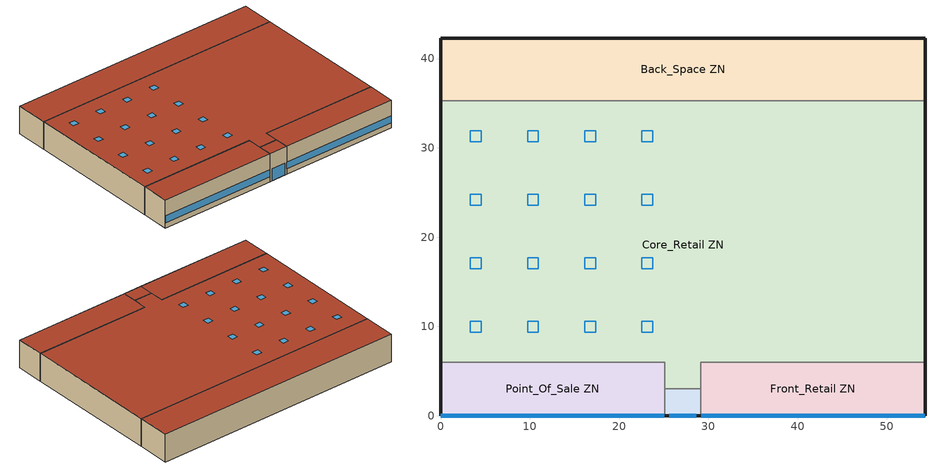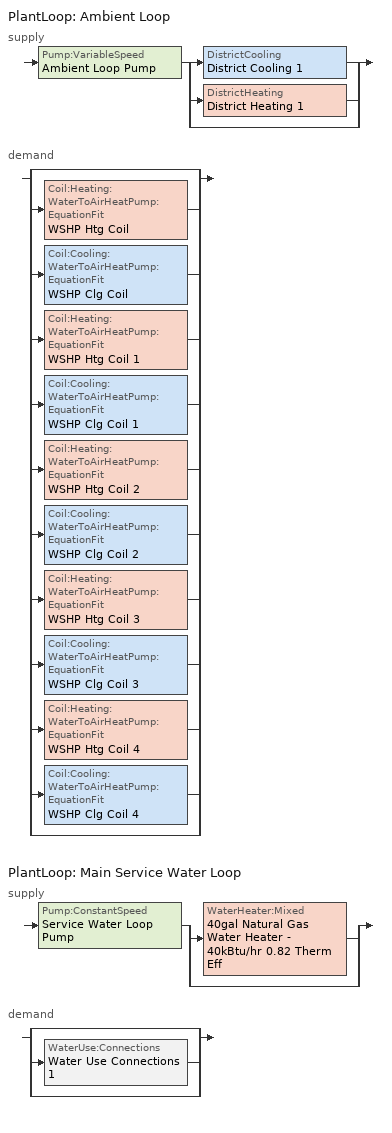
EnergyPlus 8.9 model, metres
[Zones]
Back_Space ZN
 floor ground (Typical Insulated Carpeted 6in Slab Floor): 54.27,42.27 54.27,35.27 0,35.27 0,42.27 z0
 wall outside (Typical Insulated Exterior Mass Wall R-11.11): 54.27,35.27 54.27,42.27 0,42.27 0,35.27 z0:6.1
 wall to Core_Retail ZN (Typical Interior Wall): 0,35.27 54.27,35.27 z0:6.1
 roof outside (Typical IEAD Roof R-20.83): 54.27,35.27 54.27,42.27 0,42.27 0,35.27 z6.1
Core_Retail ZN
 floor ground (Typical Insulated Carpeted 6in Slab Floor): 54.27,35.27 54.27,6 29.14,6 29.14,3 25.14,3 25.14,6 0,6 0,35.27 z0
 wall outside (Typical Insulated Exterior Mass Wall R-11.11): 54.27,6 54.27,35.27 / 0,35.27 0,6 z0:6.1
 wall to Front_Retail ZN (Typical Interior Wall): 29.14,3 29.14,6 54.27,6 z0:6.1
 wall to Point_Of_Sale ZN (Typical Interior Wall): 0,6 25.14,6 25.14,3 z0:6.1
 wall to Front_Entry ZN (Typical Interior Wall): 25.14,3 29.14,3 z0:6.1
 roof outside (Typical IEAD Roof R-20.83): 29.14,3 29.14,6 54.27,6 54.27,35.27 0,35.27 0,6 25.14,6 25.14,3 z6.1
 skylight (U 1.17 SHGC 0.49 Sgl Ref-D Clr 6mm): 4.57,9.35 4.57,10.57 3.35,10.57 3.35,9.35 z6.1; 10.97,9.35 10.97,10.57 9.75,10.57 9.75,9.35 z6.1; 17.37,9.35 17.37,10.57 16.15,10.57 16.15,9.35 z6.1; 23.78,9.35 23.78,10.57 22.56,10.57 22.56,9.35 z6.1; 4.57,16.46 4.57,17.68 3.35,17.68 3.35,16.46 z6.1; 10.97,16.46 10.97,17.68 9.75,17.68 9.75,16.46 z6.1; 17.37,16.46 17.37,17.68 16.15,17.68 16.15,16.46 z6.1; 23.78,16.46 23.78,17.68 22.56,17.68 22.56,16.46 z6.1; 4.57,23.58 4.57,24.8 3.35,24.8 3.35,23.58 z6.1; 10.97,23.58 10.97,24.8 9.75,24.8 9.75,23.58 z6.1; 17.37,23.58 17.37,24.8 16.15,24.8 16.15,23.58 z6.1; 23.78,23.58 23.78,24.8 22.56,24.8 22.56,23.58 z6.1; 4.57,30.7 4.57,31.92 3.35,31.92 3.35,30.7 z6.1; 10.97,30.7 10.97,31.92 9.75,31.92 9.75,30.7 z6.1; 17.37,30.7 17.37,31.92 16.15,31.92 16.15,30.7 z6.1; 23.78,30.7 23.78,31.92 22.56,31.92 22.56,30.7 z6.1
Front_Entry ZN
 floor ground (Typical Insulated Carpeted 6in Slab Floor): 29.14,3 29.14,0 25.14,0 25.14,3 z0
 wall outside (Typical Insulated Exterior Mass Wall R-11.11): 25.14,0 29.14,0 z0:6.1
 wall to Front_Retail ZN (Typical Interior Wall): 29.14,0 29.14,3 z0:6.1
 wall to Point_Of_Sale ZN (Typical Interior Wall): 25.14,3 25.14,0 z0:6.1
 window (U 0.52 SHGC 0.40 Dbl Ref-D Clr 6mm/13mm Air): 25.64,0 28.64,0 z0.05:2.66
 roof outside (Typical IEAD Roof R-20.83): 29.14,0 29.14,3 25.14,3 25.14,0 z6.1
Front_Retail ZN
 floor ground (Typical Insulated Carpeted 6in Slab Floor): 54.27,6 54.27,0 29.14,0 29.14,6 z0
 wall outside (Typical Insulated Exterior Mass Wall R-11.11): 29.14,0 54.27,0 54.27,6 z0:6.1
 window (U 0.52 SHGC 0.40 Dbl Ref-D Clr 6mm/13mm Air): 29.19,0 54.22,0 z1.14:2.66
 roof outside (Typical IEAD Roof R-20.83): 54.27,0 54.27,6 29.14,6 29.14,0 z6.1
Point_Of_Sale ZN
 floor ground (Typical Insulated Carpeted 6in Slab Floor): 25.14,6 25.14,0 0,0 0,6 z0
 wall outside (Typical Insulated Exterior Mass Wall R-11.11): 0,6 0,0 25.14,0 z0:6.1
 window (U 0.52 SHGC 0.40 Dbl Ref-D Clr 6mm/13mm Air): 0.05,0 25.09,0 z1.14:2.66
 roof outside (Typical IEAD Roof R-20.83): 25.14,0 25.14,6 0,6 0,0 z6.1
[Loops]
PlantLoop 'Ambient Loop'
 supply: Pump:VariableSpeed 'Ambient Loop Pump' > split
  | DistrictCooling 'District Cooling 1'
  | DistrictHeating 'District Heating 1'
  | bypass
 demand: split
  | bypass
  | Coil:Heating:WaterToAirHeatPump:EquationFit 'WSHP Htg Coil'
  | Coil:Cooling:WaterToAirHeatPump:EquationFit 'WSHP Clg Coil'
  | Coil:Heating:WaterToAirHeatPump:EquationFit 'WSHP Htg Coil 1'
  | Coil:Cooling:WaterToAirHeatPump:EquationFit 'WSHP Clg Coil 1'
  | Coil:Heating:WaterToAirHeatPump:EquationFit 'WSHP Htg Coil 2'
  | Coil:Cooling:WaterToAirHeatPump:EquationFit 'WSHP Clg Coil 2'
  | Coil:Heating:WaterToAirHeatPump:EquationFit 'WSHP Htg Coil 3'
  | Coil:Cooling:WaterToAirHeatPump:EquationFit 'WSHP Clg Coil 3'
  | Coil:Heating:WaterToAirHeatPump:EquationFit 'WSHP Htg Coil 4'
  | Coil:Cooling:WaterToAirHeatPump:EquationFit 'WSHP Clg Coil 4'
  | bypass
PlantLoop 'Main Service Water Loop'
 supply: Pump:ConstantSpeed 'Service Water Loop Pump' > split
  | WaterHeater:Mixed '40gal Natural Gas Water Heater - 40kBtu/hr 0.82 Therm Eff'
  | bypass
 demand: split
  | bypass
  | WaterUse:Connections 'Water Use Connections 1'
  | bypass
[Building]
90.1-2010-RetailStandalone-ASHRAE 169-2006-5B created: 2018-08-18 18:02:05 +0000: North Axis {deg}=0; Terrain=City; Loads Convergence Tolerance Value=0.04; Temperature Convergence Tolerance Value {deltaC}=0.2; Solar Distribution=FullInteriorAndExterior; Maximum Number of Warmup Days=25; Minimum Number of Warmup Days=6
[Site:Location]
Denver Centennial  Golden   Nr_CO_USA: Latitude {deg}=39.74; Longitude {deg}=-105.18; Time Zone {hr}=-7; Elevation {m}=1829
[Site:GroundTemperature:BuildingSurface]
20.43, 20.47, 20.49, 20.56, 20.67, 22.95, 23.37, 23.44, 23.4, 21.08, 20.69, 20.51
[Site:WaterMainsTemperature]
Calculation Method=Correlation; Annual Average Outdoor Air Temperature {C}=9.7; Maximum Difference In Monthly Average Outdoor Air Temperatures {deltaC}=22.8
[SizingPeriod:DesignDay] Day of Month=21; Dry-Bulb Temperature Range Modifier Type=DefaultMultipliers; Humidity Condition Type=Wetbulb; Barometric Pressure {Pa}=81198; Rain Indicator=No; Snow Indicator=No; Daylight Saving Time Indicator=No
Name | Month | Day Type | Maximum Dry-Bulb Temperature {C} | Daily Dry-Bulb Temperature Range {deltaC} | Wetbulb or DewPoint at Maximum Dry-Bulb {C} | Wind Speed {m/s} | Wind Direction {deg} | Solar Model Indicator | ASHRAE Clear Sky Optical Depth for Beam Irradiance (taub) | ASHRAE Clear Sky Optical Depth for Diffuse Irradiance (taud) | Sky Clearness
Denver Centennial  Golden   N Ann Clg .4% Condns DB=>MWB | 7 | SummerDesignDay | 33 | 15.2 | 15.7 | 4.9 | 0 | ASHRAETau | 0.424 | 2.025
Denver Centennial  Golden   N Ann Clg .4% Condns WB=>MDB | 7 | SummerDesignDay | 27.3 | 15.2 | 18.4 | 4.9 | 0 | ASHRAETau | 0.424 | 2.025
Denver Centennial  Golden   N Ann Htg 99.6% Condns DB | 12 | WinterDesignDay | -18.8 | 0 | -18.8 | 3 | 340 | ASHRAEClearSky |  |  | 0
[Material] Thermal Absorptance=0.9
Name | Roughness | Thickness {m} | Conductivity {W/m-K} | Density {kg/m3} | Specific Heat {J/kg-K} | Solar Absorptance | Visible Absorptance
1/2IN Gypsum | Smooth | 0.0127 | 0.16 | 784.9 | 830 | 0.4 | 0.4
1IN Stucco | Smooth | 0.0253 | 0.6918 | 1858 | 837 | 0.7 | 0.92
6 in. Normalweight Concrete Floor | MediumRough | 0.1524 | 2.31 | 2322 | 832 | 0.7 | 0.7
8IN CONCRETE HW RefBldg | Rough | 0.2032 | 1.311 | 2240 | 836.8 | 0.7 | 0.7
G01 13mm gypsum board | Smooth | 0.0127 | 0.16 | 800 | 1090 | 0.7 | 0.5
Metal Roof Surface | Smooth | 0.0008 | 45.28 | 7824 | 500 | 0.7 | 0.7
Roof Membrane | VeryRough | 0.0095 | 0.16 | 1121.29 | 1460 | 0.77 | 0.7
Std Wood 6inch | MediumSmooth | 0.15 | 0.12 | 540 | 1210 | 0.7 | 0.7
[Material:NoMass] Roughness=Smooth; Thermal Absorptance=0.9; Solar Absorptance=0.7
Name | Thermal Resistance {m2-K/W} | Visible Absorptance
Typical Carpet Pad | 0.21648 | 0.8
Typical Insulation R-19.72 | 3.4722 | 0.7
Typical Insulation R-8.72 | 1.53614 | 0.7
[WindowMaterial:Gas]
AIR 13MM: Gas Type=Air; Thickness {m}=0.0127
[WindowMaterial:Glazing] Optical Data Type=SpectralAverage; Thickness {m}=0.006; Infrared Transmittance at Normal Incidence=0; Front Side Infrared Hemispherical Emissivity=0.84; Conductivity {W/m-K}=0.9; Dirt Correction Factor for Solar and Visible Transmittance=1; Solar Diffusing=No
Name | Solar Transmittance at Normal Incidence | Front Side Solar Reflectance at Normal Incidence | Back Side Solar Reflectance at Normal Incidence | Visible Transmittance at Normal Incidence | Front Side Visible Reflectance at Normal Incidence | Back Side Visible Reflectance at Normal Incidence | Back Side Infrared Hemispherical Emissivity
CLEAR 6MM | 0.775 | 0.071 | 0.071 | 0.881 | 0.08 | 0.08 | 0.84
REF D CLEAR 6MM | 0.429 | 0.308 | 0.379 | 0.334 | 0.453 | 0.505 | 0.82
[Construction]
InteriorFurnishings: Std Wood 6inch
Typical IEAD Roof R-20.83: Roof Membrane, Typical Insulation R-19.72, Metal Roof Surface
Typical Insulated Carpeted 6in Slab Floor: 6 in. Normalweight Concrete Floor, Typical Carpet Pad
Typical Insulated Exterior Mass Wall R-11.11: 1IN Stucco, 8IN CONCRETE HW RefBldg, Typical Insulation R-8.72, 1/2IN Gypsum
Typical Interior Wall: G01 13mm gypsum board, G01 13mm gypsum board
U 0.52 SHGC 0.40 Dbl Ref-D Clr 6mm/13mm Air: REF D CLEAR 6MM, AIR 13MM, CLEAR 6MM
U 1.17 SHGC 0.49 Sgl Ref-D Clr 6mm: REF D CLEAR 6MM
[Zone] Part of Total Floor Area=Yes
Back_Space ZN; Core_Retail ZN; Front_Entry ZN; Front_Retail ZN; Point_Of_Sale ZN
[InternalMass] Construction=InteriorFurnishings
Name | Zone | Surface Area {m2}
Back_Space Mass | Back_Space ZN | 759.78
Core_Retail Mass | Core_Retail ZN | 3200.97
Front_Entry Mass | Front_Entry ZN | 24
Front_Retail Mass | Front_Retail ZN | 301.62
Point_Of_Sale Mass | Point_Of_Sale ZN | 301.62
[ZoneInfiltration:DesignFlowRate]
Name | Zone or ZoneList | Schedule | Design Flow Rate Calculation Method | Flow per Exterior Surface Area {m3/s-m2} | Constant Term Coefficient | Temperature Term Coefficient | Velocity Term Coefficient | Velocity Squared Term Coefficient | Design Flow Rate {m3/s}
Back_Space Infiltration | Back_Space ZN | RetailStandalone INFIL_SCH_PNNL | Flow/ExteriorArea | 0.000297767 | 0 | 0 | 0.224 | 0
Core_Retail Infiltration | Core_Retail ZN | RetailStandalone INFIL_SCH_PNNL | Flow/ExteriorArea | 0.000103844 | 0 | 0 | 0.224 | 0
Entry door Infiltration | Front_Entry ZN | RetailStandalone INFIL_Door_Opening_SCH | Flow/Zone |  |  |  |  |  | 1.41867
Front_Entry Infiltration | Front_Entry ZN | RetailStandalone INFIL_SCH_PNNL | Flow/ExteriorArea | 0.000381719 | 0 | 0 | 0.224 | 0
Front_Retail Infiltration | Front_Retail ZN | RetailStandalone INFIL_SCH_PNNL | Flow/ExteriorArea | 0.000317386 | 0 | 0 | 0.224 | 0
Point_Of_Sale Infiltration | Point_Of_Sale ZN | RetailStandalone INFIL_SCH_PNNL | Flow/ExteriorArea | 0.000317386 | 0 | 0 | 0.224 | 0
[ZoneControl:Thermostat] Control Object Type 1=ThermostatSetpoint:DualSetpoint
Name | Zone or ZoneList | Control Type Schedule | Control Name 1
Back_Space ZN Thermostat | Back_Space ZN | Back_Space ZN Thermostat Schedule | Retail Back_Space Thermostat 1
Core_Retail ZN Thermostat | Core_Retail ZN | Core_Retail ZN Thermostat Schedule | Retail Retail Thermostat 2
Front_Entry ZN Thermostat | Front_Entry ZN | Front_Entry ZN Thermostat Schedule | Retail Entry Thermostat 1
Front_Retail ZN Thermostat | Front_Retail ZN | Front_Retail ZN Thermostat Schedule | Retail Retail Thermostat 1
Point_Of_Sale ZN Thermostat | Point_Of_Sale ZN | Point_Of_Sale ZN Thermostat Schedule | Retail Point_of_Sale Thermostat 1
[ThermostatSetpoint:DualSetpoint] Heating Setpoint Temperature Schedule=RetailStandalone HTGSETP_SCH_NO_OPTIMUM
Name | Cooling Setpoint Temperature Schedule
Retail Back_Space Thermostat 1; Retail Retail Thermostat 2; Retail Retail Thermostat 1; Retail Point_of_Sale Thermostat 1 | RetailStandalone CLGSETP_SCH_NO_SETBACK
Retail Entry Thermostat 1 | RetailStandalone FRONT_ENTRY_COOLING
[ZoneHVAC:WaterToAirHeatPump] Availability Schedule=Always On Discrete; Cooling Supply Air Flow Rate {m3/s}=Autosize; Heating Supply Air Flow Rate {m3/s}=Autosize; No Load Supply Air Flow Rate {m3/s}=Autosize; Cooling Outdoor Air Flow Rate {m3/s}=Autosize; Heating Outdoor Air Flow Rate {m3/s}=Autosize; No Load Outdoor Air Flow Rate {m3/s}=Autosize; Maximum Cycling Rate {cycles/hr}=2.5; Heat Pump Time Constant {s}=60; Fraction of On-Cycle Power Use=0.01; Heat Pump Fan Delay Time {s}=60; Maximum Supply Air Temperature from Supplemental Heater {C}=Autosize; Maximum Outdoor Dry-Bulb Temperature for Supplemental Heater Operation {C}=21; Fan Placement=BlowThrough
Name | Supply Air Fan | Heating Coil | Cooling Coil | Supplemental Heating Coil
Back_Space ZN WSHP | Back_Space ZN WSHP Fan | WSHP Htg Coil 1 | WSHP Clg Coil 1 | Coil Heating Electric 2
Core_Retail ZN WSHP | Core_Retail ZN WSHP Fan | WSHP Htg Coil | WSHP Clg Coil | Coil Heating Electric 1
Front_Entry ZN WSHP | Front_Entry ZN WSHP Fan | WSHP Htg Coil 4 | WSHP Clg Coil 4 | Coil Heating Electric 5
Front_Retail ZN WSHP | Front_Retail ZN WSHP Fan | WSHP Htg Coil 2 | WSHP Clg Coil 2 | Coil Heating Electric 3
Point_Of_Sale ZN WSHP | Point_Of_Sale ZN WSHP Fan | WSHP Htg Coil 3 | WSHP Clg Coil 3 | Coil Heating Electric 4
[Fan:OnOff] Availability Schedule=Always On Discrete; Fan Total Efficiency=0.52; Pressure Rise {Pa}=331.288; Maximum Flow Rate {m3/s}=Autosize; Motor Efficiency=0.8; Motor In Airstream Fraction=1
Name | Fan Power Ratio Function of Speed Ratio Curve | Fan Efficiency Ratio Function of Speed Ratio Curve
Back_Space ZN WSHP Fan | Fan On Off Power Curve 1 | Fan On Off Efficiency Curve 1
Core_Retail ZN WSHP Fan | Fan On Off Power Curve | Fan On Off Efficiency Curve
Front_Entry ZN WSHP Fan | Fan On Off Power Curve 4 | Fan On Off Efficiency Curve 4
Front_Retail ZN WSHP Fan | Fan On Off Power Curve 2 | Fan On Off Efficiency Curve 2
Point_Of_Sale ZN WSHP Fan | Fan On Off Power Curve 3 | Fan On Off Efficiency Curve 3
[Coil:Heating:WaterToAirHeatPump:EquationFit] Rated Air Flow Rate {m3/s}=Autosize; Rated Water Flow Rate {m3/s}=Autosize; Gross Rated Heating Capacity {W}=Autosize; Gross Rated Heating COP=4.2; Heating Capacity Coefficient 1=0.237847; Heating Capacity Coefficient 2=-3.35824; Heating Capacity Coefficient 3=3.8064; Heating Capacity Coefficient 4=0.1792; Heating Capacity Coefficient 5=0.128607; Heating Power Consumption Coefficient 1=-3.79176; Heating Power Consumption Coefficient 2=3.38799; Heating Power Consumption Coefficient 3=1.50226; Heating Power Consumption Coefficient 4=-0.177654; Heating Power Consumption Coefficient 5=-0.10308
WSHP Htg Coil 1; WSHP Htg Coil; WSHP Htg Coil 4; WSHP Htg Coil 2; WSHP Htg Coil 3
[Coil:Cooling:WaterToAirHeatPump:EquationFit] Rated Air Flow Rate {m3/s}=Autosize; Rated Water Flow Rate {m3/s}=Autosize; Gross Rated Total Cooling Capacity {W}=Autosize; Gross Rated Sensible Cooling Capacity {W}=Autosize; Gross Rated Cooling COP=3.4; Total Cooling Capacity Coefficient 1=-4.30267; Total Cooling Capacity Coefficient 2=7.18537; Total Cooling Capacity Coefficient 3=-2.23947; Total Cooling Capacity Coefficient 4=0.139996; Total Cooling Capacity Coefficient 5=0.10266; Sensible Cooling Capacity Coefficient 1=6.00194; Sensible Cooling Capacity Coefficient 2=22.6301; Sensible Cooling Capacity Coefficient 3=-26.7961; Sensible Cooling Capacity Coefficient 4=-1.72375; Sensible Cooling Capacity Coefficient 5=0.490645; Sensible Cooling Capacity Coefficient 6=0.0693119; Cooling Power Consumption Coefficient 1=-5.67776; Cooling Power Consumption Coefficient 2=0.438988; Cooling Power Consumption Coefficient 3=5.84528; Cooling Power Consumption Coefficient 4=0.141606; Cooling Power Consumption Coefficient 5=-0.168728; Nominal Time for Condensate Removal to Begin {s}=0; Ratio of Initial Moisture Evaporation Rate and Steady State Latent Capacity=0
WSHP Clg Coil 1; WSHP Clg Coil; WSHP Clg Coil 4; WSHP Clg Coil 2; WSHP Clg Coil 3
[Coil:Heating:Electric] Availability Schedule=Always On Discrete; Efficiency=1; Nominal Capacity {W}=Autosize
Coil Heating Electric 2; Coil Heating Electric 1; Coil Heating Electric 5; Coil Heating Electric 3; Coil Heating Electric 4
[Zone equipment]
Back_Space ZN: Back_Space ZN WSHP
Core_Retail ZN: Core_Retail ZN WSHP
Front_Entry ZN: Front_Entry ZN WSHP
Front_Retail ZN: Front_Retail ZN WSHP
Point_Of_Sale ZN: Point_Of_Sale ZN WSHP
[Sizing:Zone] Zone Cooling Design Supply Air Temperature Input Method=SupplyAirTemperature; Zone Cooling Design Supply Air Temperature {C}=12.8; Zone Cooling Design Supply Air Temperature Difference {deltaC}=11.11; Zone Heating Design Supply Air Temperature Input Method=SupplyAirTemperature; Zone Heating Design Supply Air Temperature Difference {deltaC}=11.11; Zone Heating Design Supply Air Humidity Ratio {kgWater/kgDryAir}=0.008; Cooling Design Air Flow Method=DesignDay; Cooling Design Air Flow Rate {m3/s}=0; Cooling Minimum Air Flow per Zone Floor Area {m3/s-m2}=0.000762; Cooling Minimum Air Flow {m3/s}=0; Cooling Minimum Air Flow Fraction=0; Heating Design Air Flow Method=DesignDay; Heating Design Air Flow Rate {m3/s}=0; Heating Maximum Air Flow per Zone Floor Area {m3/s-m2}=0.002032; Heating Maximum Air Flow {m3/s}=0.141576; Heating Maximum Air Flow Fraction=0.3; Account for Dedicated Outdoor Air System=No
Name | Zone Heating Design Supply Air Temperature {C} | Zone Cooling Design Supply Air Humidity Ratio {kgWater/kgDryAir} | Design Specification Outdoor Air Object | Design Specification Zone Air Distribution Object
Back_Space ZN | 40 | 0.0085 | Retail Back_Space Ventilation | Back_Space ZN Design Spec Zone Air Dist
Core_Retail ZN | 40 | 0.0085 | Retail Retail Ventilation | Core_Retail ZN Design Spec Zone Air Dist
Front_Entry ZN | 50 | 0.008 | Retail Entry Ventilation | Front_Entry ZN Design Spec Zone Air Dist
Front_Retail ZN | 40 | 0.0085 | Retail Retail Ventilation | Front_Retail ZN Design Spec Zone Air Dist
Point_Of_Sale ZN | 40 | 0.0085 | Retail Point_of_Sale Ventilation | Point_Of_Sale ZN Design Spec Zone Air Dist
[DesignSpecification:ZoneAirDistribution] Zone Air Distribution Effectiveness in Cooling Mode=1; Zone Air Distribution Effectiveness in Heating Mode=1
Back_Space ZN Design Spec Zone Air Dist; Core_Retail ZN Design Spec Zone Air Dist; Front_Entry ZN Design Spec Zone Air Dist; Front_Retail ZN Design Spec Zone Air Dist; Point_Of_Sale ZN Design Spec Zone Air Dist
[DesignSpecification:OutdoorAir] Outdoor Air Method=Sum; Outdoor Air Flow per Zone Floor Area {m3/s-m2}=0.0006096; Outdoor Air Flow per Zone {m3/s}=0; Outdoor Air Flow Air Changes per Hour {1/hr}=0
Name | Outdoor Air Flow per Person {m3/s-person}
Retail Back_Space Ventilation | 0
Retail Retail Ventilation; Retail Entry Ventilation; Retail Point_of_Sale Ventilation | 0.00353961
[Daylighting:Controls] Lighting Control Type=Stepped; Number of Stepped Control Steps=3; Glare Calculation Azimuth Angle of View Direction Clockwise from Zone y-Axis {deg}=-0; Illuminance Setpoint at Reference Point 1 {lux}=300
Name | Zone | Glare Calculation Daylighting Reference Point | Daylighting Reference Point Name 1 | Fraction of Zone Controlled by Reference Point 1
Core_Retail ZN DaylightingControls | Core_Retail ZN | Core_Retail Daylt Sensor 1 | Core_Retail Daylt Sensor 1 | 0.514639
Front_Retail ZN DaylightingControls | Front_Retail ZN | Front_Retail Daylt Sensor 1 | Front_Retail Daylt Sensor 1 | 0.443333
Point_Of_Sale ZN DaylightingControls | Point_Of_Sale ZN | Point_Of_Sale Daylt Sensor 1 | Point_Of_Sale Daylt Sensor 1 | 0.443333
[PlantLoop] Fluid Type=Water; Maximum Loop Flow Rate {m3/s}=Autosize; Minimum Loop Flow Rate {m3/s}=0; Plant Loop Volume {m3}=Autocalculate; Load Distribution Scheme=Optimal; Plant Loop Demand Calculation Scheme=SingleSetpoint
Name | Plant Equipment Operation Scheme | Maximum Loop Temperature {C} | Minimum Loop Temperature {C}
Ambient Loop | Ambient Loop Operation Schemes | 32.2222 | 5
Main Service Water Loop | Main Service Water Loop Operation Schemes | 60 | 10
[Sizing:Plant] Loop Type=Heating; Design Loop Exit Temperature {C}=60; Sizing Option=NonCoincident; Zone Timesteps in Averaging Window=1; Coincident Sizing Factor Mode=None
Name | Loop Design Temperature Difference {deltaC}
Ambient Loop | 5.55
Main Service Water Loop | 5
[Pump:VariableSpeed]
Ambient Loop Pump: Design Maximum Flow Rate {m3/s}=Autosize; Design Pump Head {Pa}=179344; Design Power Consumption {W}=Autosize; Motor Efficiency=0.9; Fraction of Motor Inefficiencies to Fluid Stream=0; Coefficient 1 of the Part Load Performance Curve=0; Coefficient 2 of the Part Load Performance Curve=1; Coefficient 3 of the Part Load Performance Curve=0; Coefficient 4 of the Part Load Performance Curve=0; Design Minimum Flow Rate {m3/s}=0; Pump Control Type=Intermittent; Skin Loss Radiative Fraction=0.5; Design Power Sizing Method=PowerPerFlowPerPressure; Design Electric Power per Unit Flow Rate {W/(m3/s)}=348701.1; Design Shaft Power per Unit Flow Rate per Unit Head=1.28205; Design Minimum Flow Rate Fraction=0
[DistrictCooling]
District Cooling 1: Nominal Capacity {W}=1000000000000
[DistrictHeating]
District Heating 1: Nominal Capacity {W}=1000000000000
[SetpointManager:Scheduled] Control Variable=Temperature
Name | Schedule
Ambient Loop Setpoint Manager - Scheduled | Ambient Loop Temperature Ruleset
Service hot water setpoint manager | Service Water Loop Temp - 140F
[PlantEquipmentOperationSchemes] Control Scheme Object Type 1=PlantEquipmentOperation:HeatingLoad; Control Scheme Schedule Name 1=Always On Discrete
Name | Control Scheme Name 1 | Control Scheme Object Type 2 | Control Scheme Name 2 | Control Scheme Schedule Name 2
Ambient Loop Operation Schemes | Ambient Loop Heating Operation Scheme | PlantEquipmentOperation:CoolingLoad | Ambient Loop Cooling Operation Scheme | Always On Discrete
Main Service Water Loop Operation Schemes | Main Service Water Loop Heating Operation Scheme
[PlantEquipmentOperation:HeatingLoad] Load Range Lower Limit 1 {W}=0; Load Range Upper Limit 1 {W}=1000000000
Name | Range Equipment List Name 1
Ambient Loop Heating Operation Scheme | Ambient Loop Heating Equipment List
Main Service Water Loop Heating Operation Scheme | Main Service Water Loop Heating Equipment List
[PlantEquipmentList]
Ambient Loop Heating Equipment List: DistrictHeating, District Heating 1
Ambient Loop Cooling Equipment List: DistrictCooling, District Cooling 1
Main Service Water Loop Heating Equipment List: WaterHeater:Mixed, 40gal Natural Gas Water Heater - 40kBtu/hr 0.82 Therm Eff
[PlantEquipmentOperation:CoolingLoad]
Ambient Loop Cooling Operation Scheme: Load Range Lower Limit 1 {W}=0; Load Range Upper Limit 1 {W}=1000000000; Range Equipment List Name 1=Ambient Loop Cooling Equipment List
[Pump:ConstantSpeed]
Service Water Loop Pump: Design Flow Rate {m3/s}=Autosize; Design Pump Head {Pa}=0.001; Design Power Consumption {W}=Autosize; Motor Efficiency=0.855; Fraction of Motor Inefficiencies to Fluid Stream=0; Pump Control Type=Intermittent; Design Power Sizing Method=PowerPerFlowPerPressure; Design Electric Power per Unit Flow Rate {W/(m3/s)}=348701.1; Design Shaft Power per Unit Flow Rate per Unit Head=1.28205
[WaterHeater:Mixed]
40gal Natural Gas Water Heater - 40kBtu/hr 0.82 Therm Eff: Tank Volume {m3}=0.151416; Setpoint Temperature Schedule=Service Water Loop Temp - 140F; Deadband Temperature Difference {deltaC}=2; Maximum Temperature Limit {C}=82.2222; Heater Control Type=Cycle; Heater Maximum Capacity {W}=11722.8; Heater Ignition Minimum Flow Rate {m3/s}=0; Heater Ignition Delay {s}=0; Heater Fuel Type=NaturalGas; Heater Thermal Efficiency=0.82; Off Cycle Parasitic Fuel Consumption Rate {W}=1860.12; Off Cycle Parasitic Fuel Type=NaturalGas; Off Cycle Parasitic Heat Fraction to Tank=0.8; On Cycle Parasitic Fuel Consumption Rate {W}=1860.12; On Cycle Parasitic Fuel Type=NaturalGas; On Cycle Parasitic Heat Fraction to Tank=0; Ambient Temperature Indicator=Schedule; Ambient Temperature Schedule=Water Heater Ambient Temp Schedule - 70F; Off Cycle Loss Coefficient to Ambient Temperature {W/K}=3.29106; Off Cycle Loss Fraction to Zone=1; On Cycle Loss Coefficient to Ambient Temperature {W/K}=3.29106; On Cycle Loss Fraction to Zone=1; Use Side Effectiveness=1; Source Side Effectiveness=1; Use Side Design Flow Rate {m3/s}=Autosize; Source Side Design Flow Rate {m3/s}=Autosize; Indirect Water Heating Recovery Time {hr}=1.5; Source Side Flow Control Mode=IndirectHeatPrimarySetpoint
[WaterUse:Connections]
Water Use Connections 1: Water Use Equipment Name 1=Main Service Water Use 0.3gal/min
[WaterUse:Equipment]
Main Service Water Use 0.3gal/min: Peak Flow Rate {m3/s}=1.89271e-05; Flow Rate Fraction Schedule=RetailStandalone BLDG_SWH_SCH; Target Temperature Schedule=Mixed Water At Faucet Temp - 120F; Sensible Fraction Schedule=Fraction Sensible - 0.2; Latent Fraction Schedule=Fraction Latent - 0.05
[Exterior:Lights] Control Option=AstronomicalClock
Name | Schedule | Design Level {W}
NonDimming Exterior Lights Def | RetailStandalone Exterior_lighting_schedule_a | 379.58
Occ Sensing Exterior Lights Def | RetailStandalone Exterior_lighting_schedule_b | 4365.06
[Schedule:Compact]
Back_Space ZN Thermostat Schedule; Core_Retail ZN Thermostat Schedule; Front_Entry ZN Thermostat Schedule; Front_Retail ZN Thermostat Schedule; Point_Of_Sale ZN Thermostat Schedule: Through: 12/31, For: AllDays, Until: 24:00, 4
[Schedule:Day:Interval]
RetailStandalone HTGSETP_SCH_NO_OPTIMUM Default: No, 07:00, 15.56, 19:00, 21.11, 24:00, 15.56
RetailStandalone HTGSETP_SCH_NO_OPTIMUM Wkdy Day: No, 05:00, 15.56, 21:00, 21.11, 24:00, 15.56
RetailStandalone HTGSETP_SCH_NO_OPTIMUM Sat Day: No, 05:00, 15.56, 22:00, 21.11, 24:00, 15.56
RetailStandalone HTGSETP_SCH_NO_OPTIMUM Summer Design Day: No, 24:00, 15.56
RetailStandalone HTGSETP_SCH_NO_OPTIMUM Winter Design Day: No, 06:00, 15.56, 07:00, 18.33, 21:00, 21.11, 24:00, 15.56
RetailStandalone CLGSETP_SCH_NO_SETBACK Default; RetailStandalone CLGSETP_SCH_NO_SETBACK Default|Sat|Wkdy Day: No, 24:00, 23.89
RetailStandalone CLGSETP_SCH_NO_SETBACK Summer Design Day: No, 06:00, 29.44, 07:00, 26.67, 21:00, 23.89, 24:00, 29.44
RetailStandalone CLGSETP_SCH_NO_SETBACK Winter Design Day: No, 24:00, 29.44
RetailStandalone FRONT_ENTRY_COOLING Default; RetailStandalone FRONT_ENTRY_COOLING Summer Design Day; RetailStandalone FRONT_ENTRY_COOLING Winter Design Day: No, 24:00, 100
Ambient Loop Temperature - Default: No, 24:00, 20
RetailStandalone BLDG_SWH_SCH Default: No, 09:00, 0, 10:00, 0.14, 11:00, 0.29, 12:00, 0.31, 14:00, 0.36, 15:00, 0.34, 16:00, 0.35, 17:00, 0.37, 18:00, 0.34, 19:00, 0.25, 24:00, 0
RetailStandalone BLDG_SWH_SCH SmrDsn|Wkdy Day; RetailStandalone BLDG_SWH_SCH Summer Design Day: No, 07:00, 0, 08:00, 0.15, 09:00, 0.23, 10:00, 0.32, 11:00, 0.41, 12:00, 0.57, 13:00, 0.62, 14:00, 0.61, 15:00, 0.5, 16:00, 0.45, 17:00, 0.46, 18:00, 0.47, 19:00, 0.42, 20:00, 0.34, 21:00, 0.33, 24:00, 0
RetailStandalone BLDG_SWH_SCH Winter Design Day; RetailStandalone BLDG_SWH_SCH WntrDsn|Sat Day: No, 07:00, 0, 08:00, 0.2, 09:00, 0.24, 10:00, 0.27, 11:00, 0.42, 12:00, 0.54, 13:00, 0.59, 14:00, 0.6, 15:00, 0.49, 16:00, 0.48, 17:00, 0.47, 18:00, 0.46, 19:00, 0.44, 20:00, 0.36, 21:00, 0.29, 22:00, 0.22, 24:00, 0
RetailStandalone Exterior_lighting_schedule_a Default; RetailStandalone Exterior_lighting_schedule_a Summer Design Day; RetailStandalone Exterior_lighting_schedule_a Winter Design Day: No, 06:00, 0, 24:00, 1
RetailStandalone Exterior_lighting_schedule_b Default; RetailStandalone Exterior_lighting_schedule_b Summer Design Day; RetailStandalone Exterior_lighting_schedule_b Winter Design Day: No, 06:00, 0.7, 24:00, 1
RetailStandalone INFIL_Door_Opening_SCH Default; RetailStandalone INFIL_Door_Opening_SCH Summer Design Day; RetailStandalone INFIL_Door_Opening_SCH Winter Design Day: No, 08:00, 0, 12:00, 0.144, 18:00, 1, 20:00, 0.144, 24:00, 0
RetailStandalone INFIL_SCH_PNNL Default: No, 08:00, 1, 19:00, 0.25, 24:00, 1
RetailStandalone INFIL_SCH_PNNL SmrDsn|Wkdy Day; RetailStandalone INFIL_SCH_PNNL Summer Design Day: No, 06:00, 1, 21:00, 0.25, 24:00, 1
RetailStandalone INFIL_SCH_PNNL Winter Design Day; RetailStandalone INFIL_SCH_PNNL WntrDsn|Sat Day: No, 06:00, 1, 22:00, 0.25, 24:00, 1
Schedule Day 35: No, 24:00, 0.2
Schedule Day 36: No, 24:00, 0.05
Schedule Day 37: No, 24:00, 48.8889
Service Water Loop Temp - 140F Default: No, 24:00, 60
Water Heater Ambient Temp Schedule - 70F Default: No, 24:00, 21.1111
[Schedule:Week:Daily]
RetailStandalone HTGSETP_SCH_NO_OPTIMUM Week Rule - Jan1-Dec31: RetailStandalone HTGSETP_SCH_NO_OPTIMUM Default, RetailStandalone HTGSETP_SCH_NO_OPTIMUM Wkdy Day, RetailStandalone HTGSETP_SCH_NO_OPTIMUM Wkdy Day, RetailStandalone HTGSETP_SCH_NO_OPTIMUM Wkdy Day, RetailStandalone HTGSETP_SCH_NO_OPTIMUM Wkdy Day, RetailStandalone HTGSETP_SCH_NO_OPTIMUM Wkdy Day, RetailStandalone HTGSETP_SCH_NO_OPTIMUM Sat Day, RetailStandalone HTGSETP_SCH_NO_OPTIMUM Default, RetailStandalone HTGSETP_SCH_NO_OPTIMUM Summer Design Day, RetailStandalone HTGSETP_SCH_NO_OPTIMUM Winter Design Day, RetailStandalone HTGSETP_SCH_NO_OPTIMUM Default, RetailStandalone HTGSETP_SCH_NO_OPTIMUM Default
RetailStandalone CLGSETP_SCH_NO_SETBACK Week Rule - Jan1-Dec31: RetailStandalone CLGSETP_SCH_NO_SETBACK Default, RetailStandalone CLGSETP_SCH_NO_SETBACK Default|Sat|Wkdy Day, RetailStandalone CLGSETP_SCH_NO_SETBACK Default|Sat|Wkdy Day, RetailStandalone CLGSETP_SCH_NO_SETBACK Default|Sat|Wkdy Day, RetailStandalone CLGSETP_SCH_NO_SETBACK Default|Sat|Wkdy Day, RetailStandalone CLGSETP_SCH_NO_SETBACK Default|Sat|Wkdy Day, RetailStandalone CLGSETP_SCH_NO_SETBACK Default|Sat|Wkdy Day, RetailStandalone CLGSETP_SCH_NO_SETBACK Default, RetailStandalone CLGSETP_SCH_NO_SETBACK Summer Design Day, RetailStandalone CLGSETP_SCH_NO_SETBACK Winter Design Day, RetailStandalone CLGSETP_SCH_NO_SETBACK Default, RetailStandalone CLGSETP_SCH_NO_SETBACK Default
RetailStandalone FRONT_ENTRY_COOLING Week Rule - Jan1-Dec31: RetailStandalone FRONT_ENTRY_COOLING Default, RetailStandalone FRONT_ENTRY_COOLING Default, RetailStandalone FRONT_ENTRY_COOLING Default, RetailStandalone FRONT_ENTRY_COOLING Default, RetailStandalone FRONT_ENTRY_COOLING Default, RetailStandalone FRONT_ENTRY_COOLING Default, RetailStandalone FRONT_ENTRY_COOLING Default, RetailStandalone FRONT_ENTRY_COOLING Default, RetailStandalone FRONT_ENTRY_COOLING Summer Design Day, RetailStandalone FRONT_ENTRY_COOLING Winter Design Day, RetailStandalone FRONT_ENTRY_COOLING Default, RetailStandalone FRONT_ENTRY_COOLING Default
Ambient Loop Temperature Ruleset Week Rule - Jan1-Dec31: Ambient Loop Temperature - Default, Ambient Loop Temperature - Default, Ambient Loop Temperature - Default, Ambient Loop Temperature - Default, Ambient Loop Temperature - Default, Ambient Loop Temperature - Default, Ambient Loop Temperature - Default, Ambient Loop Temperature - Default, Ambient Loop Temperature - Default, Ambient Loop Temperature - Default, Ambient Loop Temperature - Default, Ambient Loop Temperature - Default
Fraction Latent - 0.05 Week Rule - Jan1-Dec31: Schedule Day 36, Schedule Day 36, Schedule Day 36, Schedule Day 36, Schedule Day 36, Schedule Day 36, Schedule Day 36, Schedule Day 36, Schedule Day 36, Schedule Day 36, Schedule Day 36, Schedule Day 36
Fraction Sensible - 0.2 Week Rule - Jan1-Dec31: Schedule Day 35, Schedule Day 35, Schedule Day 35, Schedule Day 35, Schedule Day 35, Schedule Day 35, Schedule Day 35, Schedule Day 35, Schedule Day 35, Schedule Day 35, Schedule Day 35, Schedule Day 35
Mixed Water At Faucet Temp - 120F Week Rule - Jan1-Dec31: Schedule Day 37, Schedule Day 37, Schedule Day 37, Schedule Day 37, Schedule Day 37, Schedule Day 37, Schedule Day 37, Schedule Day 37, Schedule Day 37, Schedule Day 37, Schedule Day 37, Schedule Day 37
RetailStandalone BLDG_SWH_SCH Week Rule - Jan1-Dec31: RetailStandalone BLDG_SWH_SCH Default, RetailStandalone BLDG_SWH_SCH SmrDsn|Wkdy Day, RetailStandalone BLDG_SWH_SCH SmrDsn|Wkdy Day, RetailStandalone BLDG_SWH_SCH SmrDsn|Wkdy Day, RetailStandalone BLDG_SWH_SCH SmrDsn|Wkdy Day, RetailStandalone BLDG_SWH_SCH SmrDsn|Wkdy Day, RetailStandalone BLDG_SWH_SCH WntrDsn|Sat Day, RetailStandalone BLDG_SWH_SCH Default, RetailStandalone BLDG_SWH_SCH Summer Design Day, RetailStandalone BLDG_SWH_SCH Winter Design Day, RetailStandalone BLDG_SWH_SCH Default, RetailStandalone BLDG_SWH_SCH Default
RetailStandalone Exterior_lighting_schedule_a Week Rule - Jan1-Dec31: RetailStandalone Exterior_lighting_schedule_a Default, RetailStandalone Exterior_lighting_schedule_a Default, RetailStandalone Exterior_lighting_schedule_a Default, RetailStandalone Exterior_lighting_schedule_a Default, RetailStandalone Exterior_lighting_schedule_a Default, RetailStandalone Exterior_lighting_schedule_a Default, RetailStandalone Exterior_lighting_schedule_a Default, RetailStandalone Exterior_lighting_schedule_a Default, RetailStandalone Exterior_lighting_schedule_a Summer Design Day, RetailStandalone Exterior_lighting_schedule_a Winter Design Day, RetailStandalone Exterior_lighting_schedule_a Default, RetailStandalone Exterior_lighting_schedule_a Default
RetailStandalone Exterior_lighting_schedule_b Week Rule - Jan1-Dec31: RetailStandalone Exterior_lighting_schedule_b Default, RetailStandalone Exterior_lighting_schedule_b Default, RetailStandalone Exterior_lighting_schedule_b Default, RetailStandalone Exterior_lighting_schedule_b Default, RetailStandalone Exterior_lighting_schedule_b Default, RetailStandalone Exterior_lighting_schedule_b Default, RetailStandalone Exterior_lighting_schedule_b Default, RetailStandalone Exterior_lighting_schedule_b Default, RetailStandalone Exterior_lighting_schedule_b Summer Design Day, RetailStandalone Exterior_lighting_schedule_b Winter Design Day, RetailStandalone Exterior_lighting_schedule_b Default, RetailStandalone Exterior_lighting_schedule_b Default
RetailStandalone INFIL_Door_Opening_SCH Week Rule - Jan1-Dec31: RetailStandalone INFIL_Door_Opening_SCH Default, RetailStandalone INFIL_Door_Opening_SCH Default, RetailStandalone INFIL_Door_Opening_SCH Default, RetailStandalone INFIL_Door_Opening_SCH Default, RetailStandalone INFIL_Door_Opening_SCH Default, RetailStandalone INFIL_Door_Opening_SCH Default, RetailStandalone INFIL_Door_Opening_SCH Default, RetailStandalone INFIL_Door_Opening_SCH Default, RetailStandalone INFIL_Door_Opening_SCH Summer Design Day, RetailStandalone INFIL_Door_Opening_SCH Winter Design Day, RetailStandalone INFIL_Door_Opening_SCH Default, RetailStandalone INFIL_Door_Opening_SCH Default
RetailStandalone INFIL_SCH_PNNL Week Rule - Jan1-Dec31: RetailStandalone INFIL_SCH_PNNL Default, RetailStandalone INFIL_SCH_PNNL SmrDsn|Wkdy Day, RetailStandalone INFIL_SCH_PNNL SmrDsn|Wkdy Day, RetailStandalone INFIL_SCH_PNNL SmrDsn|Wkdy Day, RetailStandalone INFIL_SCH_PNNL SmrDsn|Wkdy Day, RetailStandalone INFIL_SCH_PNNL SmrDsn|Wkdy Day, RetailStandalone INFIL_SCH_PNNL WntrDsn|Sat Day, RetailStandalone INFIL_SCH_PNNL Default, RetailStandalone INFIL_SCH_PNNL Summer Design Day, RetailStandalone INFIL_SCH_PNNL Winter Design Day, RetailStandalone INFIL_SCH_PNNL Default, RetailStandalone INFIL_SCH_PNNL Default
Service Water Loop Temp - 140F Week Rule - Jan1-Dec31: Service Water Loop Temp - 140F Default, Service Water Loop Temp - 140F Default, Service Water Loop Temp - 140F Default, Service Water Loop Temp - 140F Default, Service Water Loop Temp - 140F Default, Service Water Loop Temp - 140F Default, Service Water Loop Temp - 140F Default, Service Water Loop Temp - 140F Default, Service Water Loop Temp - 140F Default, Service Water Loop Temp - 140F Default, Service Water Loop Temp - 140F Default, Service Water Loop Temp - 140F Default
Water Heater Ambient Temp Schedule - 70F Week Rule - Jan1-Dec31: Water Heater Ambient Temp Schedule - 70F Default, Water Heater Ambient Temp Schedule - 70F Default, Water Heater Ambient Temp Schedule - 70F Default, Water Heater Ambient Temp Schedule - 70F Default, Water Heater Ambient Temp Schedule - 70F Default, Water Heater Ambient Temp Schedule - 70F Default, Water Heater Ambient Temp Schedule - 70F Default, Water Heater Ambient Temp Schedule - 70F Default, Water Heater Ambient Temp Schedule - 70F Default, Water Heater Ambient Temp Schedule - 70F Default, Water Heater Ambient Temp Schedule - 70F Default, Water Heater Ambient Temp Schedule - 70F Default
[Schedule:Year]
RetailStandalone HTGSETP_SCH_NO_OPTIMUM: RetailStandalone HTGSETP_SCH_NO_OPTIMUM Week Rule - Jan1-Dec31, 1, 1, 12, 31
RetailStandalone CLGSETP_SCH_NO_SETBACK: RetailStandalone CLGSETP_SCH_NO_SETBACK Week Rule - Jan1-Dec31, 1, 1, 12, 31
RetailStandalone FRONT_ENTRY_COOLING: RetailStandalone FRONT_ENTRY_COOLING Week Rule - Jan1-Dec31, 1, 1, 12, 31
Ambient Loop Temperature Ruleset: Ambient Loop Temperature Ruleset Week Rule - Jan1-Dec31, 1, 1, 12, 31
Fraction Latent - 0.05: Fraction Latent - 0.05 Week Rule - Jan1-Dec31, 1, 1, 12, 31
Fraction Sensible - 0.2: Fraction Sensible - 0.2 Week Rule - Jan1-Dec31, 1, 1, 12, 31
Mixed Water At Faucet Temp - 120F: Mixed Water At Faucet Temp - 120F Week Rule - Jan1-Dec31, 1, 1, 12, 31
RetailStandalone BLDG_SWH_SCH: RetailStandalone BLDG_SWH_SCH Week Rule - Jan1-Dec31, 1, 1, 12, 31
RetailStandalone Exterior_lighting_schedule_a: RetailStandalone Exterior_lighting_schedule_a Week Rule - Jan1-Dec31, 1, 1, 12, 31
RetailStandalone Exterior_lighting_schedule_b: RetailStandalone Exterior_lighting_schedule_b Week Rule - Jan1-Dec31, 1, 1, 12, 31
RetailStandalone INFIL_Door_Opening_SCH: RetailStandalone INFIL_Door_Opening_SCH Week Rule - Jan1-Dec31, 1, 1, 12, 31
RetailStandalone INFIL_SCH_PNNL: RetailStandalone INFIL_SCH_PNNL Week Rule - Jan1-Dec31, 1, 1, 12, 31
Service Water Loop Temp - 140F: Service Water Loop Temp - 140F Week Rule - Jan1-Dec31, 1, 1, 12, 31
Water Heater Ambient Temp Schedule - 70F: Water Heater Ambient Temp Schedule - 70F Week Rule - Jan1-Dec31, 1, 1, 12, 31
[Schedule:Constant]
Always On Discrete: Hourly Value=1
[Curve:Exponent] Coefficient1 Constant=1; Coefficient2 Constant=0; Coefficient3 Constant=0; Minimum Value of x {BasedOnField A2}=0; Maximum Value of x {BasedOnField A2}=1
Fan On Off Power Curve 1; Fan On Off Power Curve; Fan On Off Power Curve 4; Fan On Off Power Curve 2; Fan On Off Power Curve 3
[Curve:Cubic] Coefficient1 Constant=1; Coefficient2 x=0; Coefficient3 x**2=0; Coefficient4 x**3=0; Minimum Value of x {BasedOnField A2}=0; Maximum Value of x {BasedOnField A2}=1
Fan On Off Efficiency Curve 1; Fan On Off Efficiency Curve; Fan On Off Efficiency Curve 4; Fan On Off Efficiency Curve 2; Fan On Off Efficiency Curve 3
